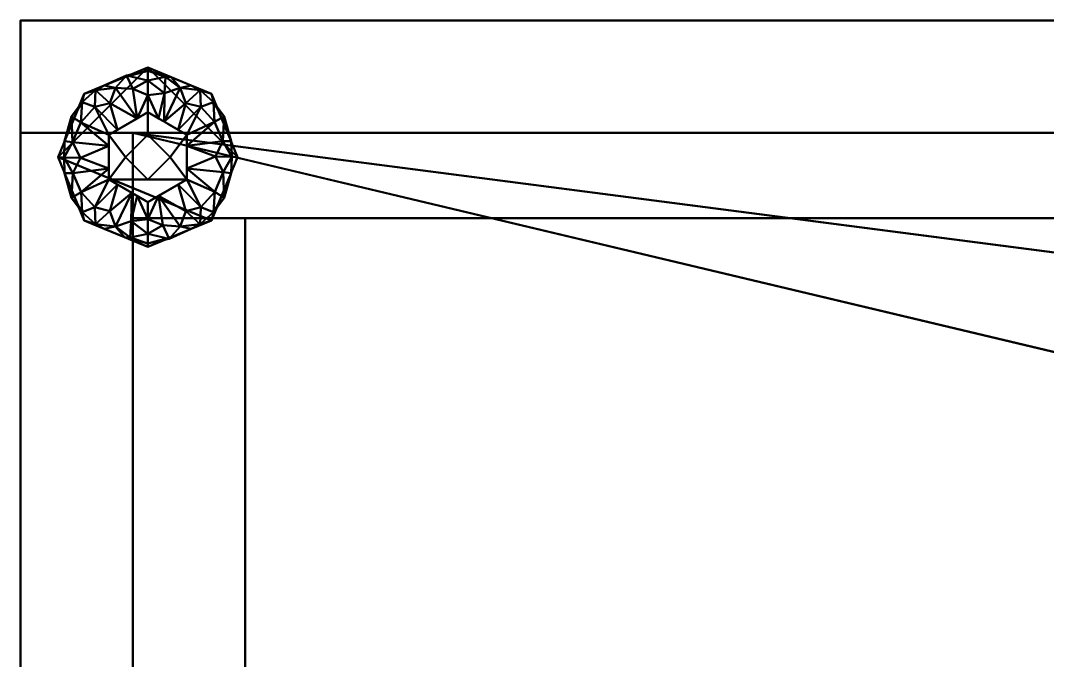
# Model space of a CAD drawing. Header units: millimetres. Extents: x -1250 to 1275, y -353 to 400.
# Drawn here: x -1250 to -1021.3, y 232.4 to 375 of the extents above; entities that cross this region are included whole.
import ezdxf

# ---------------------------------------------------------------- set-up
doc = ezdxf.new("R2010")
doc.units = ezdxf.units.MM
doc.layers.add('I-FURN', color=7, linetype='Continuous', lineweight=40)

msp = doc.modelspace()

# ---------------------------------------------------------------- meshes
at = {"layer": 'I-FURN', "color": 7, "true_color": 0xf7f7f7}
mesh = msp.add_polyface(dxfattribs=at)
corners = [(-1250, 375, 20.06), (-1250, 375, 1000), (1250, 375, 1000), (1250, 375, 20.06)]
mesh.append_faces([[corners[k] for k in face] for face in [(3, 0, 1, 2)]], dxfattribs={"color": 7})
mesh = msp.add_polyface(dxfattribs=at)
corners = [(-1250, 375, 1000), (-1250, 375, 20.06), (-1250, 350, 20.06), (-1250, 350, 1000)]
mesh.append_faces([[corners[k] for k in face] for face in [(0, 1, 2, 3)]], dxfattribs={"color": 7})
mesh = msp.add_polyface(dxfattribs=at)
corners = [(1250, 375, 1000), (-1250, 375, 1000), (-1250, 350, 1000), (1250, 350, 1000)]
mesh.append_faces([[corners[k] for k in face] for face in [(0, 1, 2, 3)]], dxfattribs={"color": 7})
mesh = msp.add_polyface(dxfattribs=at)
corners = [(-1250, 375, 20.06), (1250, 375, 20.06), (1250, 350, 20.06), (-1250, 350, 20.06)]
mesh.append_faces([[corners[k] for k in face] for face in [(0, 1, 2, 3)]], dxfattribs={"color": 7})
at = {"layer": 'I-FURN', "color": 250, "true_color": 0x191919}
mesh = msp.add_polyface(dxfattribs=at)
corners = [(-1221.65, 364.56), (-1235.8, 358.7), (-1241.65, 344.56), (-1235.8, 330.42), (-1221.65, 324.56), (-1221.65, 325.32, 3.83), (-1221.65, 327.49, 7.07), (-1221.65, 330.73, 9.24), (-1221.65, 334.56, 10), (-1230.31, 339.56, 10), (-1230.31, 349.56, 10), (-1221.65, 354.56, 10), (-1221.65, 358.39, 9.24), (-1221.65, 361.63, 7.07), (-1221.65, 363.8, 3.83), (-1226.46, 351.79, 10), (-1226.46, 337.33, 10), (-1226.88, 362.39), (-1226.88, 326.73), (-1224.05, 353.17, 10), (-1224.05, 335.95, 10), (-1228.85, 360.04, 7.07), (-1225.01, 359.75, 8.31), (-1228.85, 329.08, 7.07), (-1225.61, 326.68, 5.56), (-1233.49, 355.74, 7.78), (-1238.72, 351.63), (-1230.31, 344.56, 10), (-1238.4, 347.89, 7.07), (-1238.34, 340.97, 7.07), (-1233.49, 333.38, 7.78), (-1238.72, 337.49), (-1226.43, 362.76, 4.72), (-1225.39, 330.32, 8.81), (-1231.34, 360.55), (-1233.28, 359.49, 4.51), (-1236.27, 356.82, 4.21), (-1236.56, 352.26, 7.35), (-1237.26, 355.17), (-1238.65, 353.64, 3.75), (-1231.34, 328.57), (-1233.28, 329.63, 4.51), (-1236.27, 332.3, 4.21), (-1236.53, 336.72, 7.32), (-1237.26, 333.95), (-1238.66, 335.47, 3.72), (-1228.38, 350.67, 10), (-1230.09, 356.6, 8.83), (-1240.19, 348.1), (-1230.31, 347.06, 10), (-1236.68, 344.44, 8.64), (-1240.32, 344.49, 4.99), (-1240.19, 341.02), (-1230.31, 342.06, 10), (-1230.09, 332.52, 8.83), (-1225.25, 336.64, 10), (-1228.38, 338.45, 10)]
mesh.append_faces([[corners[k] for k in face] for face in [(5, 18, 4)]], dxfattribs={"vtx0": -1, "color": 250})
mesh.append_faces([[corners[k] for k in face] for face in [(14, 32, 13), (53, 43, 9)]], dxfattribs={"vtx0": -1, "vtx1": -1, "color": 250})
mesh.append_faces([[corners[k] for k in face] for face in [(33, 7, 20), (21, 47, 19), (37, 10, 25), (37, 25, 36), (42, 45, 44), (19, 12, 22), (33, 23, 24), (55, 23, 33), (14, 17, 32), (18, 24, 23), (22, 32, 21), (21, 19, 22), (18, 5, 24), (41, 30, 42), (35, 36, 25), (28, 51, 50), (3, 41, 42), (29, 53, 50), (40, 23, 41), (29, 51, 52), (32, 22, 13), (35, 1, 36), (33, 24, 6), (55, 54, 23), (32, 34, 21), (47, 35, 25), (21, 34, 35), (39, 28, 37), (38, 39, 36), (28, 49, 37), (36, 39, 37), (54, 41, 23), (43, 42, 30), (45, 42, 43), (43, 30, 9), (29, 45, 43), (35, 47, 21), (46, 47, 25), (39, 48, 28), (50, 49, 28), (28, 48, 51), (43, 53, 29), (29, 50, 51), (45, 29, 52), (41, 54, 30), (54, 56, 30)]], dxfattribs={"vtx0": -1, "vtx1": -1, "vtx2": -1, "color": 250})
mesh.append_faces([[corners[k] for k in face] for face in [(24, 5, 6), (22, 12, 13), (33, 6, 7), (25, 10, 46), (35, 34, 1), (51, 48, 2), (36, 1, 38), (41, 3, 40), (51, 2, 52)]], dxfattribs={"vtx0": -1, "vtx2": -1, "color": 250})
mesh.append_faces([[corners[k] for k in face] for face in [(39, 38, 26, 48)]], dxfattribs={"vtx0": -1, "vtx3": -1, "color": 250})
mesh.append_faces([[corners[k] for k in face] for face in [(15, 19, 47, 46), (17, 34, 32), (20, 55, 33), (16, 56, 54, 55), (27, 49, 50, 53), (49, 10, 37), (56, 9, 30), (40, 18, 23), (31, 44, 45, 52), (44, 3, 42)]], dxfattribs={"vtx1": -1, "vtx2": -1, "color": 250})
mesh.append_faces([[corners[k] for k in face] for face in [(19, 11, 12), (7, 8, 20), (14, 0, 17)]], dxfattribs={"vtx2": -1, "color": 250})
mesh = msp.add_polyface(dxfattribs=at)
corners = [(-1221.65, 324.56), (-1235.8, 330.42), (-1241.65, 344.56), (-1235.8, 358.7), (-1221.65, 364.56), (-1207.51, 358.7), (-1201.65, 344.56), (-1207.51, 330.42)]
mesh.append_faces([[corners[k] for k in face] for face in [(4, 2, 3)]], dxfattribs={"vtx0": -1, "color": 250})
mesh.append_faces([[corners[k] for k in face] for face in [(1, 2, 7, 0), (5, 6, 4)]], dxfattribs={"vtx1": -1, "color": 250})
mesh.append_faces([[corners[k] for k in face] for face in [(6, 7, 2, 4)]], dxfattribs={"vtx1": -1, "vtx2": -1, "vtx3": -1, "color": 250})
mesh = msp.add_polyface(dxfattribs=at)
corners = [(-1221.65, 334.56, 10), (-1221.65, 330.73, 9.24), (-1221.65, 327.49, 7.07), (-1221.65, 325.32, 3.83), (-1221.65, 324.56), (-1207.51, 330.42), (-1201.65, 344.56), (-1207.51, 358.7), (-1221.65, 364.56), (-1221.65, 363.8, 3.83), (-1221.65, 361.63, 7.07), (-1221.65, 358.39, 9.24), (-1221.65, 354.56, 10), (-1212.99, 349.56, 10), (-1212.99, 339.56, 10), (-1216.85, 337.33, 10), (-1216.85, 351.79, 10), (-1216.42, 326.73), (-1216.42, 362.39), (-1219.25, 335.95, 10), (-1219.25, 353.17, 10), (-1214.45, 329.08, 7.07), (-1218.29, 329.37, 8.31), (-1214.45, 360.04, 7.07), (-1217.7, 362.44, 5.56), (-1209.82, 333.38, 7.78), (-1204.58, 337.49), (-1212.99, 344.56, 10), (-1204.91, 341.23, 7.07), (-1204.96, 348.15, 7.07), (-1209.82, 355.74, 7.78), (-1204.58, 351.63), (-1216.87, 326.36, 4.72), (-1217.91, 358.8, 8.81), (-1211.97, 328.57), (-1210.03, 329.63, 4.51), (-1207.04, 332.3, 4.21), (-1206.75, 336.86, 7.35), (-1206.05, 333.95), (-1204.66, 335.48, 3.75), (-1211.97, 360.55), (-1210.03, 359.49, 4.51), (-1207.04, 356.82, 4.21), (-1206.78, 352.4, 7.32), (-1206.05, 355.17), (-1204.65, 353.65, 3.72), (-1214.92, 338.45, 10), (-1213.22, 332.52, 8.83), (-1203.12, 341.02), (-1212.99, 342.06, 10), (-1206.62, 344.68, 8.64), (-1202.98, 344.63, 4.99), (-1203.12, 348.1), (-1212.99, 347.06, 10), (-1213.22, 356.6, 8.83), (-1218.05, 352.48, 10), (-1214.92, 350.67, 10)]
mesh.append_faces([[corners[k] for k in face] for face in [(9, 18, 8)]], dxfattribs={"vtx0": -1, "color": 250})
mesh.append_faces([[corners[k] for k in face] for face in [(53, 43, 13)]], dxfattribs={"vtx0": -1, "vtx1": -1, "color": 250})
mesh.append_faces([[corners[k] for k in face] for face in [(21, 47, 19), (37, 25, 36), (42, 45, 44), (33, 11, 20), (19, 22, 21), (33, 23, 24), (19, 1, 22), (55, 23, 33), (3, 17, 32), (18, 24, 23), (22, 32, 21), (18, 9, 24), (41, 30, 42), (35, 36, 25), (39, 48, 28), (35, 47, 21), (7, 41, 42), (29, 53, 50), (40, 23, 41), (29, 51, 52), (32, 22, 2), (35, 5, 36), (33, 24, 10), (55, 54, 23), (32, 34, 21), (47, 35, 25), (21, 34, 35), (39, 28, 37), (38, 39, 36), (28, 49, 37), (36, 39, 37), (54, 41, 23), (43, 42, 30), (45, 42, 43), (43, 30, 13), (29, 45, 43), (14, 25, 37), (46, 47, 25), (51, 50, 28), (50, 49, 28), (28, 48, 51), (43, 53, 29), (29, 50, 51), (45, 29, 52), (41, 54, 30), (54, 56, 30)]], dxfattribs={"vtx0": -1, "vtx1": -1, "vtx2": -1, "color": 250})
mesh.append_faces([[corners[k] for k in face] for face in [(22, 1, 2), (25, 14, 46), (32, 2, 3), (24, 9, 10), (33, 10, 11), (51, 48, 6), (35, 34, 5), (37, 49, 14), (36, 5, 38), (41, 7, 40), (51, 6, 52)]], dxfattribs={"vtx0": -1, "vtx2": -1, "color": 250})
mesh.append_faces([[corners[k] for k in face] for face in [(39, 38, 26, 48)]], dxfattribs={"vtx0": -1, "vtx3": -1, "color": 250})
mesh.append_faces([[corners[k] for k in face] for face in [(16, 56, 54, 55), (15, 19, 47, 46), (17, 34, 32), (20, 55, 33), (27, 49, 50, 53), (56, 13, 30), (40, 18, 23), (31, 44, 45, 52), (44, 7, 42)]], dxfattribs={"vtx1": -1, "vtx2": -1, "color": 250})
mesh.append_faces([[corners[k] for k in face] for face in [(19, 0, 1), (3, 4, 17), (11, 12, 20)]], dxfattribs={"vtx2": -1, "color": 250})
mesh = msp.add_polyface(dxfattribs=at)
corners = [(-1221.65, 354.56, 10), (-1230.31, 349.56, 10), (-1230.31, 339.56, 10), (-1221.65, 334.56, 10), (-1212.99, 339.56, 10), (-1212.99, 349.56, 10), (-1221.65, 349.56, 10), (-1216.65, 344.56, 10), (-1221.65, 339.56, 10), (-1226.65, 344.56, 10)]
mesh.append_faces([[corners[k] for k in face] for face in [(9, 2, 8)]], dxfattribs={"vtx0": -1, "vtx1": -1, "color": 250})
mesh.append_faces([[corners[k] for k in face] for face in [(4, 7, 8), (7, 4, 5), (1, 9, 6, 0), (9, 1, 2)]], dxfattribs={"vtx0": -1, "vtx2": -1, "color": 250})
mesh.append_faces([[corners[k] for k in face] for face in [(8, 2, 3, 4)]], dxfattribs={"vtx0": -1, "vtx3": -1, "color": 250})
mesh.append_faces([[corners[k] for k in face] for face in [(5, 0, 6, 7)]], dxfattribs={"vtx1": -1, "vtx3": -1, "color": 250})
at = {"layer": 'I-FURN', "color": 7, "true_color": 0xf7f7f7}
mesh = msp.add_polyface(dxfattribs=at)
corners = [(-1250, 350, 20.06), (1250, 350, 20.06), (1250, 350, 1000), (-1250, 350, 1000)]
mesh.append_faces([[corners[k] for k in face] for face in [(2, 3, 0, 1)]], dxfattribs={"color": 7})
mesh = msp.add_polyface(dxfattribs=at)
corners = [(-1250, -350, 20.06), (-1250, -350, 1000), (-1250, 350, 1000), (-1250, 350, 20.06)]
mesh.append_faces([[corners[k] for k in face] for face in [(2, 3, 0, 1)]], dxfattribs={"color": 7})
mesh = msp.add_polyface(dxfattribs=at)
corners = [(-1250, 350, 1000), (-1250, -350, 1000), (-1225, -350, 1000), (-1225, 350, 1000)]
mesh.append_faces([[corners[k] for k in face] for face in [(0, 1, 2, 3)]], dxfattribs={"color": 7})
mesh = msp.add_polyface(dxfattribs=at)
corners = [(-1250, 350, 20.06), (-1250, 350, 1000), (-1225, 350, 1000), (-1225, 350, 20.06)]
mesh.append_faces([[corners[k] for k in face] for face in [(3, 0, 1, 2)]], dxfattribs={"color": 7})
mesh = msp.add_polyface(dxfattribs=at)
corners = [(-1250, -350, 20.06), (-1250, 350, 20.06), (-1225, 350, 20.06), (-1225, -350, 20.06)]
mesh.append_faces([[corners[k] for k in face] for face in [(0, 1, 2, 3)]], dxfattribs={"color": 7})
mesh = msp.add_polyface(dxfattribs=at)
corners = [(-1225, -350, 725), (1225, -350, 725), (1225, 350, 725), (-1225, 350, 725), (136.27, 208.16, 725), (136.27, 89.97, 725), (-133.24, 89.97, 725), (-133.24, 208.16, 725)]
mesh.append_faces([[corners[k] for k in face] for face in [(7, 3, 6)]], dxfattribs={"vtx0": -1, "vtx1": -1, "color": 7})
mesh.append_faces([[corners[k] for k in face] for face in [(5, 1, 2, 4), (1, 5, 6)]], dxfattribs={"vtx0": -1, "vtx2": -1, "color": 7})
mesh.append_faces([[corners[k] for k in face] for face in [(6, 3, 0, 1)]], dxfattribs={"vtx0": -1, "vtx3": -1, "color": 7})
mesh.append_faces([[corners[k] for k in face] for face in [(2, 3, 7, 4)]], dxfattribs={"vtx1": -1, "vtx3": -1, "color": 7})
mesh = msp.add_polyface(dxfattribs=at)
corners = [(-1225, -350, 700), (-1225, 350, 700), (1225, 350, 700), (1225, -350, 700), (136.27, 208.16, 700), (-133.24, 208.16, 700), (-133.24, 89.97, 700), (136.27, 89.97, 700)]
mesh.append_faces([[corners[k] for k in face] for face in [(7, 3, 6)]], dxfattribs={"vtx0": -1, "vtx1": -1, "color": 7})
mesh.append_faces([[corners[k] for k in face] for face in [(2, 4, 5, 1), (1, 5, 6)]], dxfattribs={"vtx0": -1, "vtx2": -1, "color": 7})
mesh.append_faces([[corners[k] for k in face] for face in [(0, 1, 6, 3)]], dxfattribs={"vtx1": -1, "vtx2": -1, "color": 7})
mesh.append_faces([[corners[k] for k in face] for face in [(2, 3, 7, 4)]], dxfattribs={"vtx1": -1, "vtx3": -1, "color": 7})
mesh = msp.add_polyface(dxfattribs=at)
corners = [(-1225, 350, 725), (1225, 350, 725), (1225, 350, 700), (-1225, 350, 700)]
mesh.append_faces([[corners[k] for k in face] for face in [(3, 0, 1, 2)]], dxfattribs={"color": 7})
mesh = msp.add_polyface(dxfattribs=at)
corners = [(-1225, -350, 725), (-1225, 350, 725), (-1225, 350, 700), (-1225, -350, 700)]
mesh.append_faces([[corners[k] for k in face] for face in [(0, 1, 2, 3)]], dxfattribs={"color": 7})
mesh = msp.add_polyface(dxfattribs=at)
corners = [(-1225, 350, 20.06), (-1225, 350, 700), (1225, 350, 700), (1225, 350, 20.06)]
mesh.append_faces([[corners[k] for k in face] for face in [(3, 0, 1, 2)]], dxfattribs={"color": 7})
mesh = msp.add_polyface(dxfattribs=at)
corners = [(-1225, 350, 700), (-1225, 350, 20.06), (-1225, 331, 20.06), (-1225, 331, 700)]
mesh.append_faces([[corners[k] for k in face] for face in [(0, 1, 2, 3)]], dxfattribs={"color": 7})
mesh = msp.add_polyface(dxfattribs=at)
corners = [(1225, 350, 700), (-1225, 350, 700), (-1225, 331, 700), (1225, 331, 700)]
mesh.append_faces([[corners[k] for k in face] for face in [(0, 1, 2, 3)]], dxfattribs={"color": 7})
mesh = msp.add_polyface(dxfattribs=at)
corners = [(-1225, 350, 20.06), (1225, 350, 20.06), (1225, 331, 20.06), (-1225, 331, 20.06)]
mesh.append_faces([[corners[k] for k in face] for face in [(0, 1, 2, 3)]], dxfattribs={"color": 7})
mesh = msp.add_polyface(dxfattribs=at)
corners = [(-1225, -350, 20.06), (-1225, 350, 20.06), (-1225, 350, 1000), (-1225, -350, 1000)]
mesh.append_faces([[corners[k] for k in face] for face in [(2, 3, 0, 1)]], dxfattribs={"color": 7})
at = {"layer": 'I-FURN', "color": 250, "true_color": 0x191919}
mesh = msp.add_polyface(dxfattribs=at)
corners = [(-1221.65, 339.56, 35), (-1226.65, 344.56, 35), (-1221.65, 349.56, 35), (-1221.65, 349.56, 28.75), (-1221.65, 349.56, 22.5), (-1221.65, 349.56, 16.25), (-1221.65, 349.56, 10), (-1226.65, 344.56, 10), (-1221.65, 339.56, 10), (-1221.65, 339.56, 16.25), (-1221.65, 339.56, 22.5), (-1221.65, 339.56, 28.75)]
mesh.append_faces([[corners[k] for k in face] for face in [(7, 1, 4)]], dxfattribs={"vtx0": -1, "vtx1": -1, "vtx2": -1, "color": 250})
mesh.append_faces([[corners[k] for k in face] for face in [(10, 11, 1, 7)]], dxfattribs={"vtx1": -1, "vtx2": -1, "vtx3": -1, "color": 250})
mesh.append_faces([[corners[k] for k in face] for face in [(11, 0, 1), (5, 6, 7, 4)]], dxfattribs={"vtx2": -1, "color": 250})
mesh.append_faces([[corners[k] for k in face] for face in [(7, 8, 9, 10), (1, 2, 3, 4)]], dxfattribs={"vtx3": -1, "color": 250})
mesh = msp.add_polyface(dxfattribs=at)
corners = [(-1221.65, 339.56, 35), (-1216.65, 344.56, 35), (-1221.65, 349.56, 35), (-1226.65, 344.56, 35)]
mesh.append_faces([[corners[k] for k in face] for face in [(0, 1, 2, 3)]], dxfattribs={"color": 250})
mesh = msp.add_polyface(dxfattribs=at)
corners = [(-1221.65, 349.56, 10), (-1221.65, 349.56, 16.25), (-1221.65, 349.56, 22.5), (-1221.65, 349.56, 28.75), (-1221.65, 349.56, 35), (-1216.65, 344.56, 35), (-1221.65, 339.56, 35), (-1221.65, 339.56, 28.75), (-1221.65, 339.56, 22.5), (-1221.65, 339.56, 16.25), (-1221.65, 339.56, 10), (-1216.65, 344.56, 10)]
mesh.append_faces([[corners[k] for k in face] for face in [(7, 5, 6)]], dxfattribs={"vtx0": -1, "color": 250})
mesh.append_faces([[corners[k] for k in face] for face in [(11, 2, 5), (8, 11, 5, 7)]], dxfattribs={"vtx0": -1, "vtx1": -1, "vtx2": -1, "color": 250})
mesh.append_faces([[corners[k] for k in face] for face in [(1, 2, 11, 0)]], dxfattribs={"vtx1": -1, "color": 250})
mesh.append_faces([[corners[k] for k in face] for face in [(3, 4, 5, 2), (9, 10, 11, 8)]], dxfattribs={"vtx2": -1, "color": 250})
at = {"layer": 'I-FURN', "color": 7, "true_color": 0xf7f7f7}
mesh = msp.add_polyface(dxfattribs=at)
corners = [(-1225, -350, 20.06), (-1225, -350, 700), (-1225, 331, 700), (-1225, 331, 20.06)]
mesh.append_faces([[corners[k] for k in face] for face in [(2, 3, 0, 1)]], dxfattribs={"color": 7})
mesh = msp.add_polyface(dxfattribs=at)
corners = [(-1225, 331, 700), (-1225, -350, 700), (-1200, -350, 700), (-1200, 331, 700)]
mesh.append_faces([[corners[k] for k in face] for face in [(3, 0, 1, 2)]], dxfattribs={"color": 7})
mesh = msp.add_polyface(dxfattribs=at)
corners = [(-1225, 331, 20.06), (-1225, 331, 700), (-1200, 331, 700), (-1200, 331, 20.06)]
mesh.append_faces([[corners[k] for k in face] for face in [(0, 1, 2, 3)]], dxfattribs={"color": 7})
mesh = msp.add_polyface(dxfattribs=at)
corners = [(-1225, -350, 20.06), (-1225, 331, 20.06), (-1200, 331, 20.06), (-1200, -350, 20.06)]
mesh.append_faces([[corners[k] for k in face] for face in [(0, 1, 2, 3)]], dxfattribs={"color": 7})
mesh = msp.add_polyface(dxfattribs=at)
corners = [(-1225, 331, 20.06), (1225, 331, 20.06), (1225, 331, 700), (-1225, 331, 700)]
mesh.append_faces([[corners[k] for k in face] for face in [(1, 2, 3, 0)]], dxfattribs={"color": 7})
mesh = msp.add_polyface(dxfattribs=at)
corners = [(-1200, -350, 20.06), (-1200, 331, 20.06), (-1200, 331, 700), (-1200, -350, 700)]
mesh.append_faces([[corners[k] for k in face] for face in [(1, 2, 3, 0)]], dxfattribs={"color": 7})

doc.saveas('drawing.dxf')
